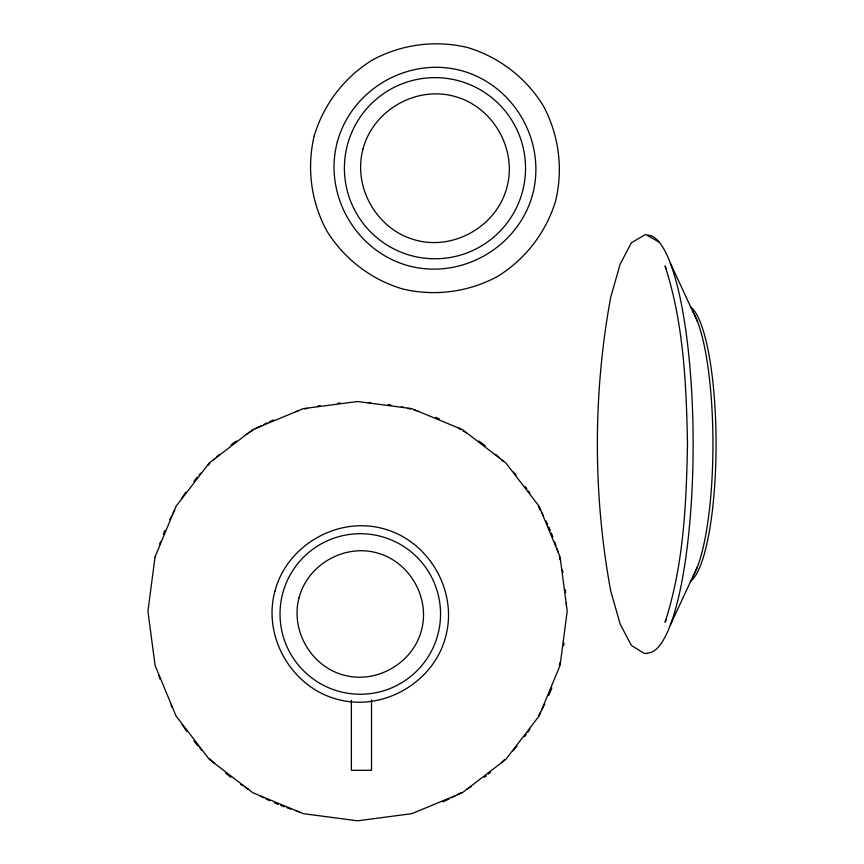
<?xml version="1.0" encoding="UTF-8"?>
<svg xmlns="http://www.w3.org/2000/svg" width="864" height="864" viewBox="0 0 864 864"><rect width="100%" height="100%" fill="white"/><g stroke="black" fill="none" stroke-linecap="round" stroke-linejoin="round"><path stroke-width="1.3" d="M666.371 619.24L665.053 622.253C683.694 564.883 686.34 503.95 687.496 444.107C686.34 384.253 683.694 323.32 665.053 265.95L666.371 268.963M670.345 625.028L697.518 566.611M646.974 653.411L644.252 653.432L631.4 645.44L620.136 624.078L610.632 590.576C592.942 494.089 592.942 394.114 610.632 297.626L620.136 264.125L631.4 242.762L645.613 234.457L658.789 241.92M670.345 263.174L697.518 321.592M371.509 699.84L371.509 770.31L351.378 770.31L351.378 700.261M647.557 235.192A208.915 45.576 -90 0 1 693.133 444.107A208.915 45.576 -90 0 1 647.557 653.011M692.636 311.159A141.469 30.856 -90 0 1 712.951 444.107A141.469 30.856 -90 0 1 692.636 577.044M690.282 306.72A138.942 30.305 -90 0 1 716.072 444.107A138.942 30.305 -90 0 1 690.282 581.483M564.041 643.075A208.915 208.915 0 0 1 563.609 645.721M560.034 662.666A208.915 208.915 0 0 1 559.375 665.226M551.848 687.992A208.915 208.915 0 0 1 548.737 695.423M544.774 703.901A208.915 208.915 0 0 1 541.717 709.83M540.454 712.152A208.915 208.915 0 0 1 538.499 715.608M529.999 729.108A208.915 208.915 0 0 1 527.699 732.402M526.133 734.573A208.915 208.915 0 0 1 524.534 736.733M517.007 746.161A208.915 208.915 0 0 1 512.611 751.183M504.36 759.812A208.915 208.915 0 0 1 500.548 763.484M490.525 772.308A208.915 208.915 0 0 1 488.441 773.993M486.346 775.667A208.915 208.915 0 0 1 484.218 777.308M471.085 786.542A208.915 208.915 0 0 1 466.582 789.372M460.89 792.731A208.915 208.915 0 0 1 457.412 794.664M455.069 795.917A208.915 208.915 0 0 1 451.526 797.753M449.129 798.941A208.915 208.915 0 0 1 443.07 801.77M299.678 811.89A208.915 208.915 0 0 1 295.866 810.745M290.79 809.104A208.915 208.915 0 0 1 287.01 807.786M284.494 806.868A208.915 208.915 0 0 1 280.735 805.421M278.251 804.416A208.915 208.915 0 0 1 274.536 802.861M269.644 800.658A208.915 208.915 0 0 1 266.026 798.941M263.628 797.753A208.915 208.915 0 0 1 260.075 795.917M248.573 789.372A208.915 208.915 0 0 1 245.192 787.266M242.946 785.808A208.915 208.915 0 0 1 240.721 784.328M230.926 777.308A208.915 208.915 0 0 1 225.666 773.15M214.607 763.484A208.915 208.915 0 0 1 209.855 758.873M201.647 750.19A208.915 208.915 0 0 1 199.886 748.192M198.148 746.161A208.915 208.915 0 0 1 193.892 740.977M186.678 731.311A208.915 208.915 0 0 1 182.185 724.658M172.195 707.476A208.915 208.915 0 0 1 170.975 705.1M160.056 679.201A208.915 208.915 0 0 1 158.782 675.4M159.624 544.374A208.915 208.915 0 0 1 160.499 541.847M163.307 534.319A208.915 208.915 0 0 1 164.819 530.582M169.787 519.599A208.915 208.915 0 0 1 171.58 516.013M172.811 513.659A208.915 208.915 0 0 1 174.701 510.149M181.472 498.766A208.915 208.915 0 0 1 185.911 492.091M193.892 481.334A208.915 208.915 0 0 1 197.284 477.176M199.012 475.135A208.915 208.915 0 0 1 200.761 473.116M207.997 465.307A208.915 208.915 0 0 1 209.855 463.428M212.684 460.652A208.915 208.915 0 0 1 214.607 458.827M216.562 457.013A208.915 208.915 0 0 1 219.532 454.345M230.926 445.003A208.915 208.915 0 0 1 236.326 441.029M246.316 434.333A208.915 208.915 0 0 1 253.12 430.229M255.42 428.922A208.915 208.915 0 0 1 261.252 425.768M263.628 424.559A208.915 208.915 0 0 1 267.224 422.788M269.644 421.643A208.915 208.915 0 0 1 273.316 419.99M295.866 411.566A208.915 208.915 0 0 1 298.415 410.789M304.776 409.018A208.915 208.915 0 0 1 307.346 408.37M317.747 406.069A208.915 208.915 0 0 1 320.371 405.583M337.63 403.196A208.915 208.915 0 0 1 340.308 402.959M368.183 402.505A208.915 208.915 0 0 1 370.85 402.667M388.163 404.492A208.915 208.915 0 0 1 390.82 404.903M401.328 406.879A208.915 208.915 0 0 1 403.931 407.452M407.808 408.37A208.915 208.915 0 0 1 410.368 409.018M414.191 410.054A208.915 208.915 0 0 1 418.014 411.178M435.661 417.377A208.915 208.915 0 0 1 439.376 418.921M458.579 428.285A208.915 208.915 0 0 1 460.89 429.57M463.169 430.898A208.915 208.915 0 0 1 466.582 432.929M478.829 441.029A208.915 208.915 0 0 1 485.287 445.824M495.612 454.345A208.915 208.915 0 0 1 499.576 457.92M501.509 459.734A208.915 208.915 0 0 1 503.42 461.57M513.497 472.111A208.915 208.915 0 0 1 516.143 475.135M525.334 486.648A208.915 208.915 0 0 1 526.921 488.819M528.476 491A208.915 208.915 0 0 1 529.999 493.204M538.499 506.693A208.915 208.915 0 0 1 540.454 510.149M541.717 512.482A208.915 208.915 0 0 1 543.575 516.013M545.94 520.808A208.915 208.915 0 0 1 547.646 524.448M548.737 526.889A208.915 208.915 0 0 1 550.325 530.582M551.351 533.066A208.915 208.915 0 0 1 552.82 536.814M554.656 541.847A208.915 208.915 0 0 1 555.952 545.638M556.772 548.176A208.915 208.915 0 0 1 557.939 551.988M559.375 557.086A208.915 208.915 0 0 1 560.034 559.634M562.399 570.013A208.915 208.915 0 0 1 562.907 572.638M565.402 589.874A208.915 208.915 0 0 1 565.661 592.553M566.341 603.212A208.915 208.915 0 0 1 566.417 605.858M155.077 556.891L147.928 611.15L155.077 665.41L176.018 715.975L209.336 759.391L252.752 792.709L303.318 813.661L357.577 820.8L411.836 813.661L462.402 792.709L505.818 759.391L539.136 715.975L560.077 665.41L567.216 611.15L560.077 556.891L539.136 506.326L505.818 462.91L462.402 429.592L411.836 408.65L357.577 401.512L303.318 408.65L252.752 429.592L209.336 462.91L176.018 506.326L155.077 556.891M314.204 135.853C306.59 167.962 311.029 201.679 326.7 230.72C344.012 258.811 370.991 279.515 402.602 288.965C434.711 296.579 468.428 292.14 497.47 276.48C525.56 259.168 546.264 232.178 555.714 200.567C563.328 168.469 558.889 134.752 543.229 105.71C525.917 77.62 498.928 56.916 467.316 47.455C435.218 39.841 401.501 44.28 372.46 59.951C344.369 77.263 323.665 104.252 314.204 135.853M274.946 591.116C262.418 636.714 291.665 687.366 337.424 699.322C383.022 711.839 433.674 682.592 445.63 636.844C458.147 591.246 428.9 540.594 383.152 528.638C337.554 516.121 286.902 545.368 274.946 591.116M337.295 142.042C323.287 194.994 355.936 251.543 408.791 265.885C461.743 279.893 518.292 247.244 532.634 194.389C546.642 141.437 513.994 84.888 461.138 70.546C408.186 56.538 351.637 89.186 337.295 142.042M299.117 597.586C290.142 630.277 311.105 666.576 343.894 675.151C376.574 684.126 412.884 663.163 421.448 630.374C430.423 597.683 409.471 561.384 376.672 552.82C343.991 543.834 307.692 564.797 299.117 597.586M363.053 148.943C352.501 187.369 377.147 230.051 415.692 240.127C454.118 250.679 496.8 226.033 506.876 187.488C517.428 149.062 492.782 106.369 454.226 96.304C415.811 85.752 373.118 110.398 363.053 148.943M389.675 246.65A90.58 90.58 0 0 0 525.539 168.21A90.58 90.58 0 0 0 389.675 89.77A90.58 90.58 0 0 0 389.675 246.65M320.155 683.489A80.255 80.255 0 0 0 440.543 613.98A80.255 80.255 0 0 0 320.155 544.471A80.255 80.255 0 0 0 320.155 683.489"/></g></svg>
